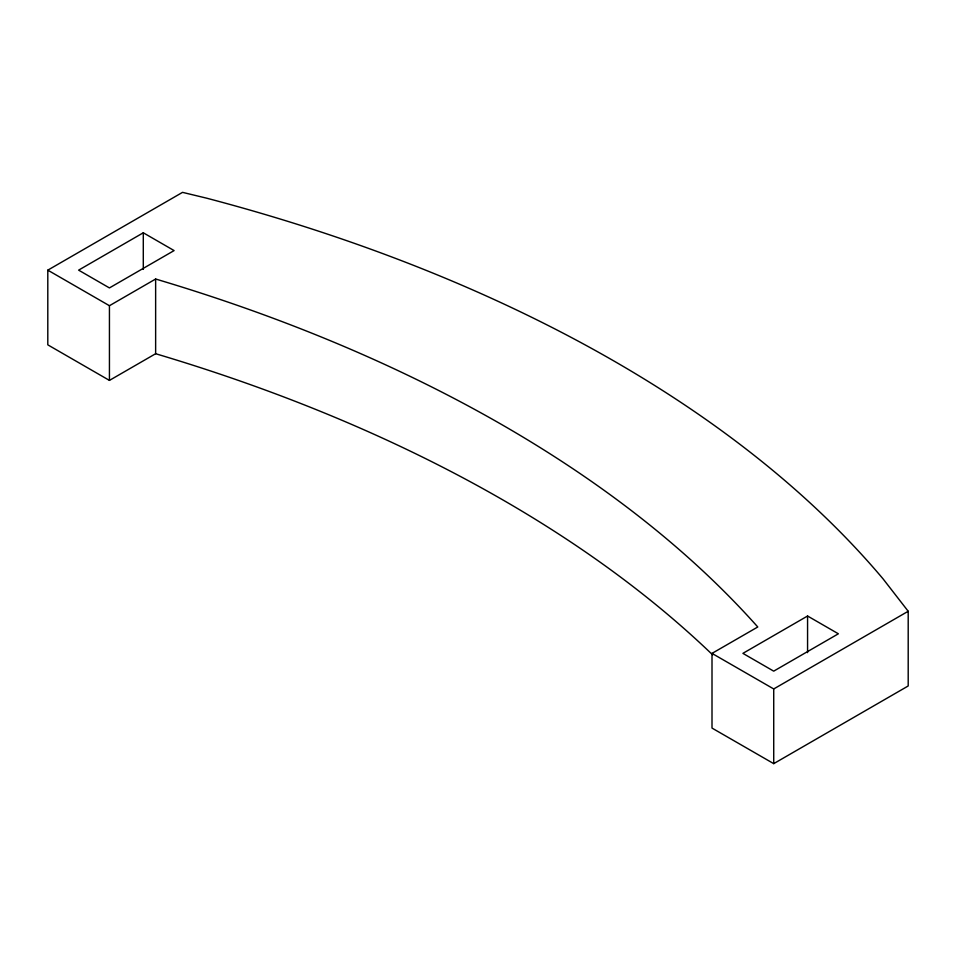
<?xml version="1.0" encoding="UTF-8"?>
<svg xmlns="http://www.w3.org/2000/svg" width="956" height="956" viewBox="0 0 956 956"><rect width="100%" height="100%" fill="white"/><g stroke="black" fill="none" stroke-linecap="round" stroke-linejoin="round"><path stroke-width="1.43" d="M109.438 380.404L109.438 305.717L155.637 279.021A1394.637 805.179 0 0 1 757.773 626.981L712.005 653.39L712.005 728.078L773.727 763.641L908.2 685.966L908.2 611.266L883.033 578.834A1394.23 804.952 0 0 0 206.663 198.179L182.536 192.359L47.8 270.154L47.8 344.841L109.438 380.404L155.637 353.72A1394.589 805.155 0 0 1 712.674 654.884M143.292 269.401L143.292 232.786L174.1 250.58L109.426 287.923L78.619 270.142L143.292 232.786M773.727 763.641L773.727 688.953L908.2 611.266M807.569 652.625L807.569 616.011L838.376 633.792L773.703 671.148L742.908 653.366L807.569 616.011M47.8 270.154L109.438 305.717M712.005 653.39L773.727 688.953M155.637 279.021L155.637 353.72"/></g></svg>
